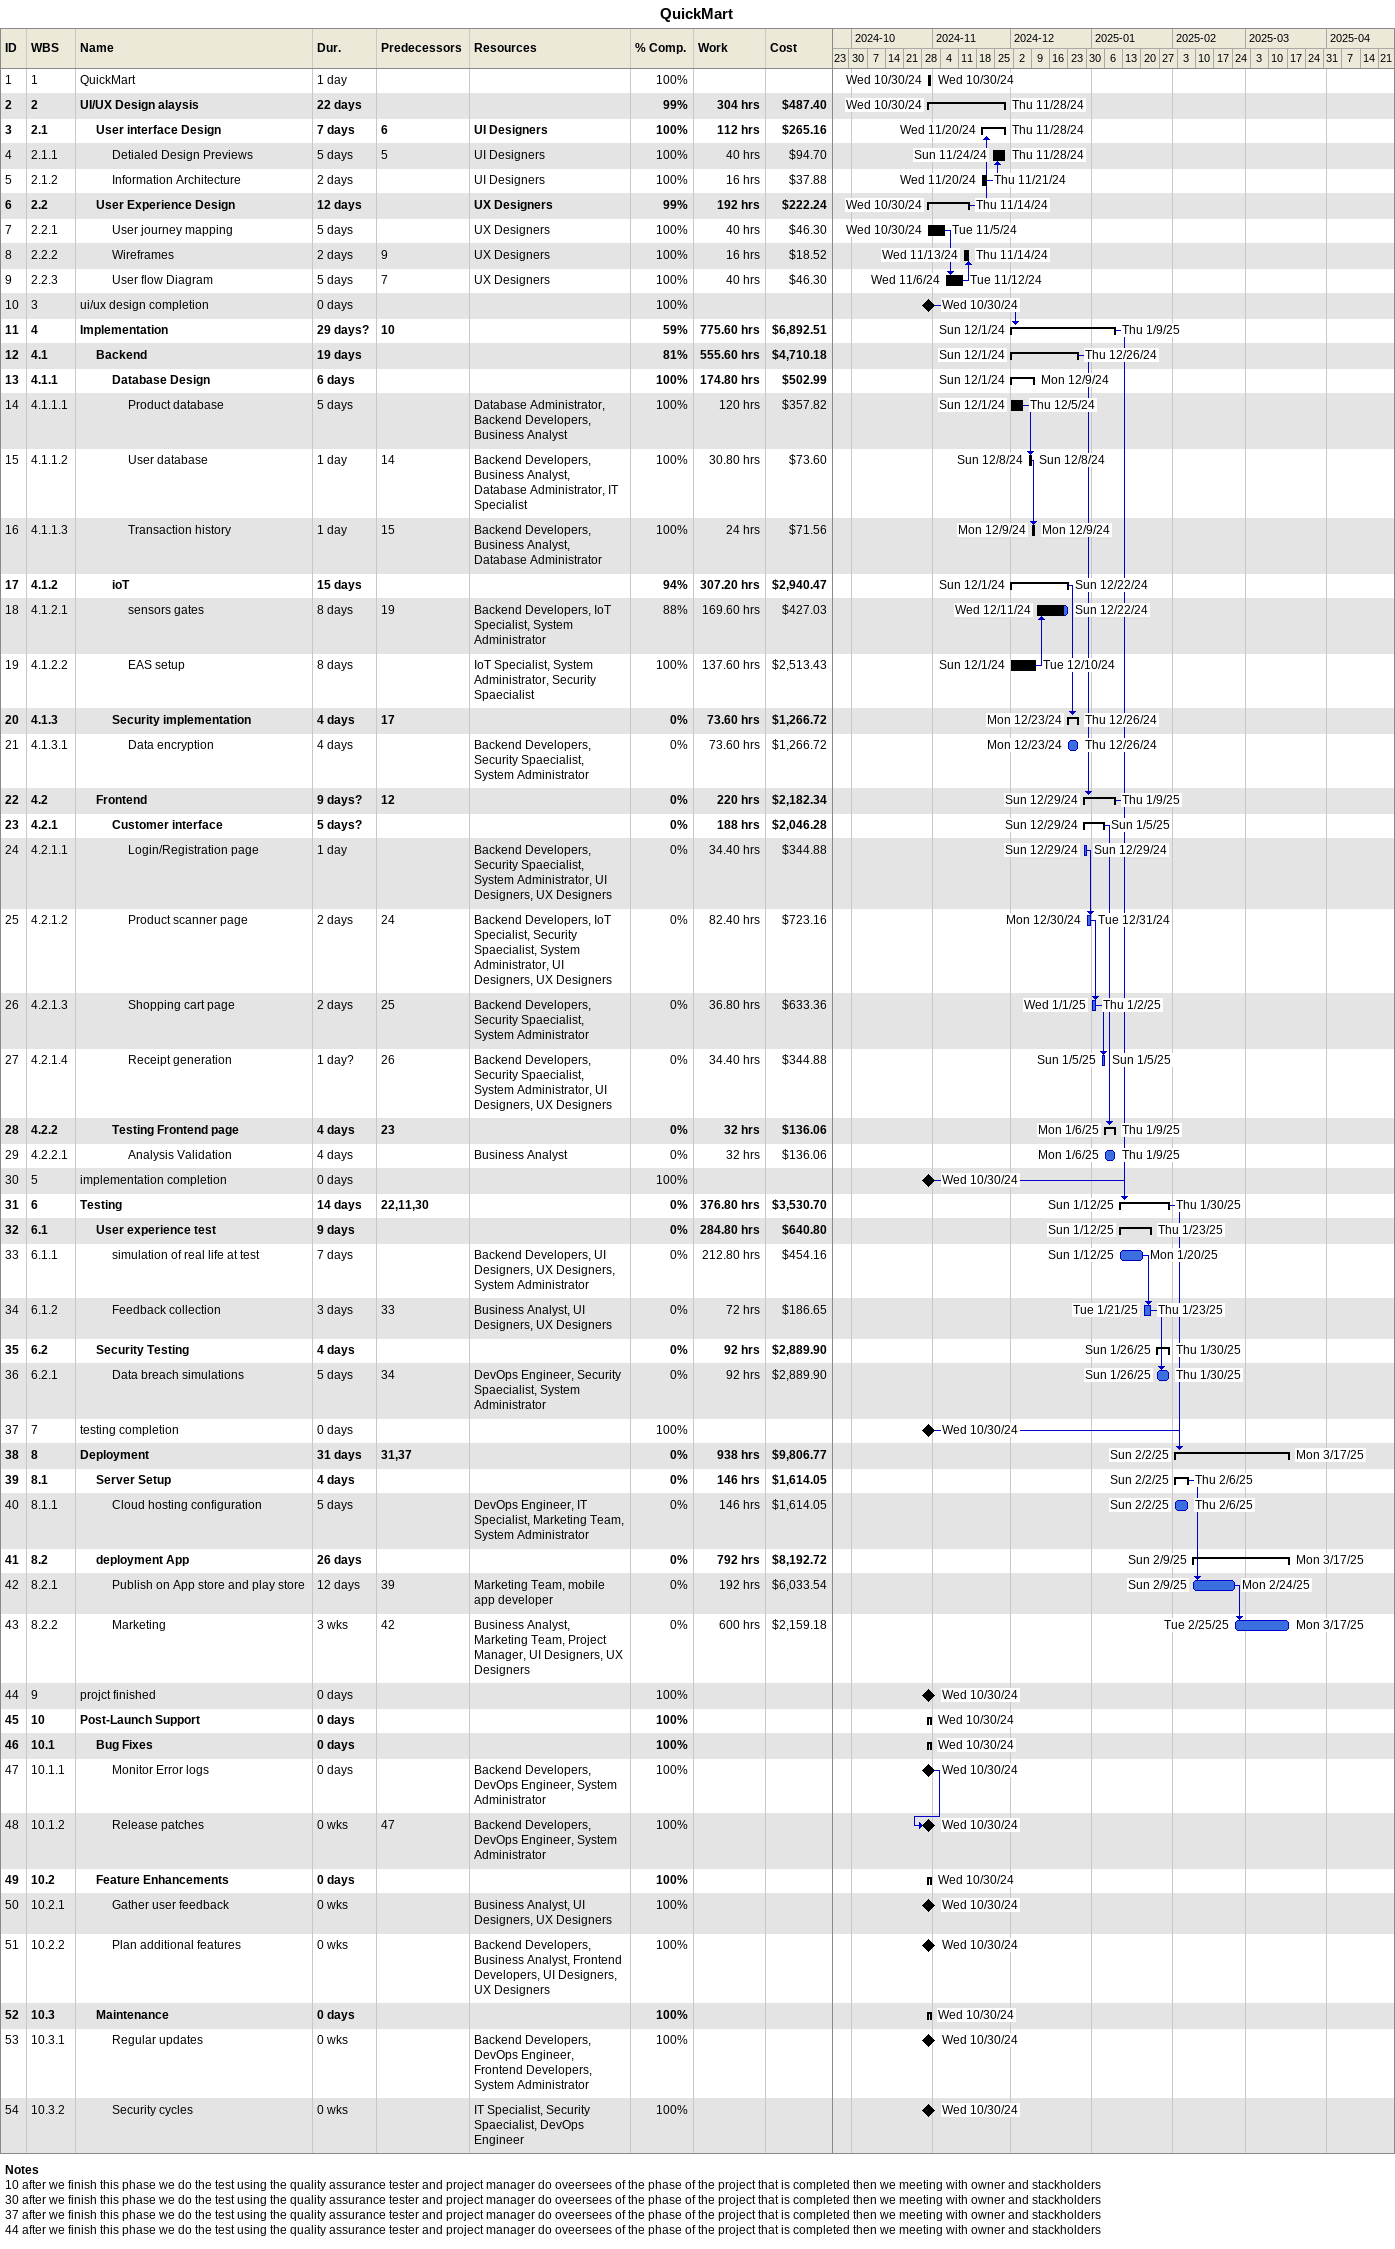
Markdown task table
QuickMart

| ID | WBS | Task | Duration | Start | Finish | Predecessors | Resources | % complete | Work (h) | Cost ($) |
|---|---|---|---|---|---|---|---|---|---|---|
| 1 | 1 | QuickMart | 1d | 2024-10-30 | 2024-10-30 |  |  | 100 |  |  |
| 2 | 2 | **UI/UX Design alaysis** | 22d | 2024-10-30 | 2024-11-28 |  |  | 99 | 304 | 487.40 |
| 3 | 2.1 | **User interface Design** | 7d | 2024-11-20 | 2024-11-28 | 6 | UI Designers | 100 | 112 | 265.16 |
| 4 | 2.1.1 | Detialed Design Previews | 5d | 2024-11-24 | 2024-11-28 | 5 | UI Designers | 100 | 40 | 94.70 |
| 5 | 2.1.2 | Information Architecture | 2d | 2024-11-20 | 2024-11-21 |  | UI Designers | 100 | 16 | 37.88 |
| 6 | 2.2 | **User Experience Design** | 12d | 2024-10-30 | 2024-11-14 |  | UX Designers | 99 | 192 | 222.24 |
| 7 | 2.2.1 | User journey mapping | 5d | 2024-10-30 | 2024-11-05 |  | UX Designers | 100 | 40 | 46.30 |
| 8 | 2.2.2 | Wireframes | 2d | 2024-11-13 | 2024-11-14 | 9 | UX Designers | 100 | 16 | 18.52 |
| 9 | 2.2.3 | User flow Diagram | 5d | 2024-11-06 | 2024-11-12 | 7 | UX Designers | 100 | 40 | 46.30 |
| 10 | 3 | ui/ux design completion | 0d | 2024-10-30 | 2024-10-30 |  |  | 100 |  |  |
| 11 | 4 | **Implementation** | 29d? | 2024-12-01 | 2025-01-09 | 10 |  | 59 | 775.60 | 6892.51 |
| 12 | 4.1 | **Backend** | 19d | 2024-12-01 | 2024-12-26 |  |  | 81 | 555.60 | 4710.18 |
| 13 | 4.1.1 | **Database Design** | 6d | 2024-12-01 | 2024-12-09 |  |  | 100 | 174.80 | 502.99 |
| 14 | 4.1.1.1 | Product database | 5d | 2024-12-01 | 2024-12-05 |  | Database Administrator, Backend Developers, Business Analyst | 100 | 120 | 357.82 |
| 15 | 4.1.1.2 | User database | 1d | 2024-12-08 | 2024-12-08 | 14 | Backend Developers, Business Analyst, Database Administrator, IT Specialist | 100 | 30.80 | 73.60 |
| 16 | 4.1.1.3 | Transaction history | 1d | 2024-12-09 | 2024-12-09 | 15 | Backend Developers, Business Analyst, Database Administrator | 100 | 24 | 71.56 |
| 17 | 4.1.2 | **ioT** | 15d | 2024-12-01 | 2024-12-22 |  |  | 94 | 307.20 | 2940.47 |
| 18 | 4.1.2.1 | sensors gates | 8d | 2024-12-11 | 2024-12-22 | 19 | Backend Developers, IoT Specialist, System Administrator | 88 | 169.60 | 427.03 |
| 19 | 4.1.2.2 | EAS setup | 8d | 2024-12-01 | 2024-12-10 |  | IoT Specialist, System Administrator, Security Spaecialist | 100 | 137.60 | 2513.43 |
| 20 | 4.1.3 | **Security implementation** | 4d | 2024-12-23 | 2024-12-26 | 17 |  | 0 | 73.60 | 1266.72 |
| 21 | 4.1.3.1 | Data encryption | 4d | 2024-12-23 | 2024-12-26 |  | Backend Developers, Security Spaecialist, System Administrator | 0 | 73.60 | 1266.72 |
| 22 | 4.2 | **Frontend** | 9d? | 2024-12-29 | 2025-01-09 | 12 |  | 0 | 220 | 2182.34 |
| 23 | 4.2.1 | **Customer interface** | 5d? | 2024-12-29 | 2025-01-05 |  |  | 0 | 188 | 2046.28 |
| 24 | 4.2.1.1 | Login/Registration page | 1d | 2024-12-29 | 2024-12-29 |  | Backend Developers, Security Spaecialist, System Administrator, UI Designers, UX Designers | 0 | 34.40 | 344.88 |
| 25 | 4.2.1.2 | Product scanner page | 2d | 2024-12-30 | 2024-12-31 | 24 | Backend Developers, IoT Specialist, Security Spaecialist, System Administrator, UI Designers, UX Designers | 0 | 82.40 | 723.16 |
| 26 | 4.2.1.3 | Shopping cart page | 2d | 2025-01-01 | 2025-01-02 | 25 | Backend Developers, Security Spaecialist, System Administrator | 0 | 36.80 | 633.36 |
| 27 | 4.2.1.4 | Receipt generation | 1d? | 2025-01-05 | 2025-01-05 | 26 | Backend Developers, Security Spaecialist, System Administrator, UI Designers, UX Designers | 0 | 34.40 | 344.88 |
| 28 | 4.2.2 | **Testing Frontend page** | 4d | 2025-01-06 | 2025-01-09 | 23 |  | 0 | 32 | 136.06 |
| 29 | 4.2.2.1 | Analysis Validation | 4d | 2025-01-06 | 2025-01-09 |  | Business Analyst | 0 | 32 | 136.06 |
| 30 | 5 | implementation completion | 0d | 2024-10-30 | 2024-10-30 |  |  | 100 |  |  |
| 31 | 6 | **Testing** | 14d | 2025-01-12 | 2025-01-30 | 22, 11, 30 |  | 0 | 376.80 | 3530.70 |
| 32 | 6.1 | **User experience test** | 9d | 2025-01-12 | 2025-01-23 |  |  | 0 | 284.80 | 640.80 |
| 33 | 6.1.1 | simulation of real life at test | 7d | 2025-01-12 | 2025-01-20 |  | Backend Developers, UI Designers, UX Designers, System Administrator | 0 | 212.80 | 454.16 |
| 34 | 6.1.2 | Feedback collection | 3d | 2025-01-21 | 2025-01-23 | 33 | Business Analyst, UI Designers, UX Designers | 0 | 72 | 186.65 |
| 35 | 6.2 | **Security Testing** | 4d | 2025-01-26 | 2025-01-30 |  |  | 0 | 92 | 2889.90 |
| 36 | 6.2.1 | Data breach simulations | 5d | 2025-01-26 | 2025-01-30 | 34 | DevOps Engineer, Security Spaecialist, System Administrator | 0 | 92 | 2889.90 |
| 37 | 7 | testing completion | 0d | 2024-10-30 | 2024-10-30 |  |  | 100 |  |  |
| 38 | 8 | **Deployment** | 31d | 2025-02-02 | 2025-03-17 | 31, 37 |  | 0 | 938 | 9806.77 |
| 39 | 8.1 | **Server Setup** | 4d | 2025-02-02 | 2025-02-06 |  |  | 0 | 146 | 1614.05 |
| 40 | 8.1.1 | Cloud hosting configuration | 5d | 2025-02-02 | 2025-02-06 |  | DevOps Engineer, IT Specialist, Marketing Team, System Administrator | 0 | 146 | 1614.05 |
| 41 | 8.2 | **deployment App** | 26d | 2025-02-09 | 2025-03-17 |  |  | 0 | 792 | 8192.72 |
| 42 | 8.2.1 | Publish on App store and play store | 12d | 2025-02-09 | 2025-02-24 | 39 | Marketing Team, mobile app developer | 0 | 192 | 6033.54 |
| 43 | 8.2.2 | Marketing | 3w | 2025-02-25 | 2025-03-17 | 42 | Business Analyst, Marketing Team, Project Manager, UI Designers, UX Designers | 0 | 600 | 2159.18 |
| 44 | 9 | projct finished | 0d | 2024-10-30 | 2024-10-30 |  |  | 100 |  |  |
| 45 | 10 | **Post-Launch Support** | 0d | 2024-10-30 | 2024-10-30 |  |  | 100 |  |  |
| 46 | 10.1 | **Bug Fixes** | 0d | 2024-10-30 | 2024-10-30 |  |  | 100 |  |  |
| 47 | 10.1.1 | Monitor Error logs | 0d | 2024-10-30 | 2024-10-30 |  | Backend Developers, DevOps Engineer, System Administrator | 100 |  |  |
| 48 | 10.1.2 | Release patches | 0w | 2024-10-30 | 2024-10-30 | 47 | Backend Developers, DevOps Engineer, System Administrator | 100 |  |  |
| 49 | 10.2 | **Feature Enhancements** | 0d | 2024-10-30 | 2024-10-30 |  |  | 100 |  |  |
| 50 | 10.2.1 | Gather user feedback | 0w | 2024-10-30 | 2024-10-30 |  | Business Analyst, UI Designers, UX Designers | 100 |  |  |
| 51 | 10.2.2 | Plan additional features | 0w | 2024-10-30 | 2024-10-30 |  | Backend Developers, Business Analyst, Frontend Developers, UI Designers, UX Designers | 100 |  |  |
| 52 | 10.3 | **Maintenance** | 0d | 2024-10-30 | 2024-10-30 |  |  | 100 |  |  |
| 53 | 10.3.1 | Regular updates | 0w | 2024-10-30 | 2024-10-30 |  | Backend Developers, DevOps Engineer, Frontend Developers, System Administrator | 100 |  |  |
| 54 | 10.3.2 | Security cycles | 0w | 2024-10-30 | 2024-10-30 |  | IT Specialist, Security Spaecialist, DevOps Engineer | 100 |  |  |

Notes
- 10: after we finish this phase we do the test using the quality assurance tester and project manager do oveersees of the phase of the project that is completed then we meeting with owner and stackholders
- 30: after we finish this phase we do the test using the quality assurance tester and project manager do oveersees of the phase of the project that is completed then we meeting with owner and stackholders
- 37: after we finish this phase we do the test using the quality assurance tester and project manager do oveersees of the phase of the project that is completed then we meeting with owner and stackholders
- 44: after we finish this phase we do the test using the quality assurance tester and project manager do oveersees of the phase of the project that is completed then we meeting with owner and stackholders
